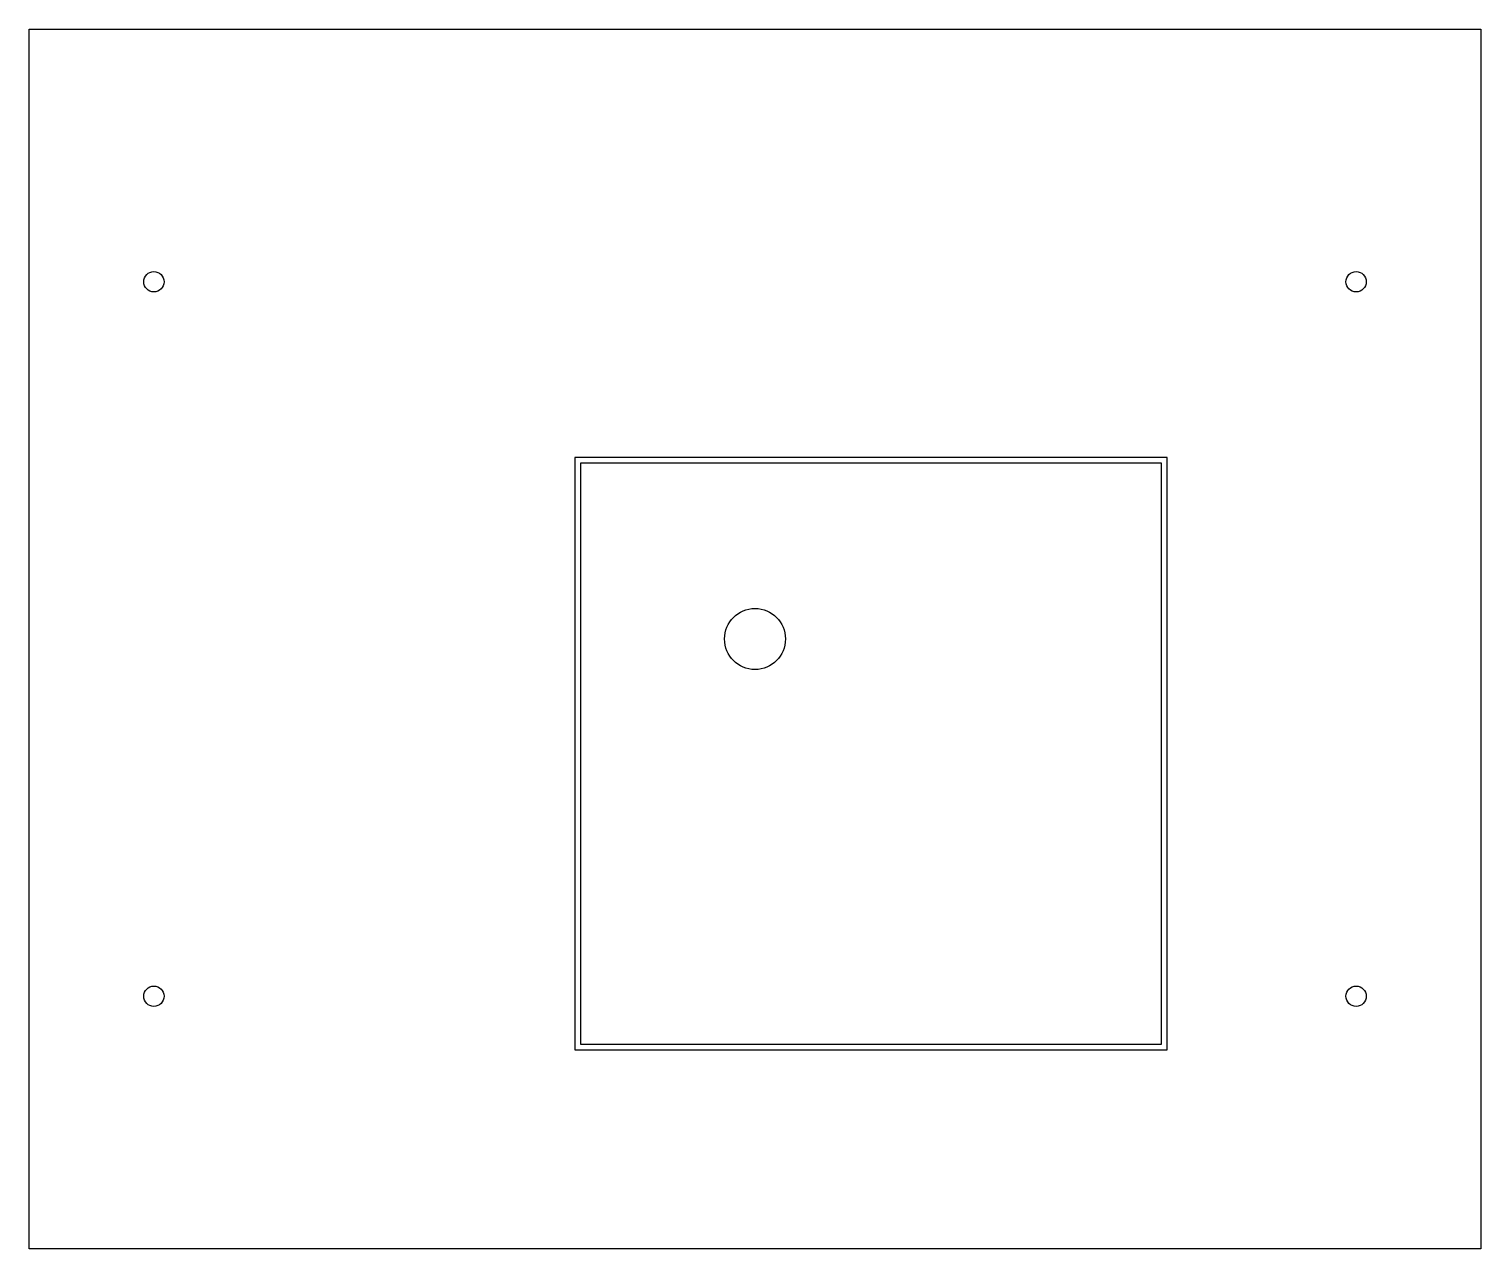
# Paper-space layout '_Back' of a CAD drawing. Header units: millimetres. Extents: x -125 to 125, y -105 to 105.
import ezdxf

# ---------------------------------------------------------------- set-up
doc = ezdxf.new("R2010")
doc.units = ezdxf.units.MM

psp = doc.layouts.new('_Back')

# ---------------------------------------------------------------- linework, layer by layer
at = {"color": 7, "linetype": 'Continuous', "lineweight": 25}
for p, q in [((-125, -105), (-125, 105)), ((-125, 105), (125, 105)), ((125, 105), (125, -105)), ((70.98, 31.27), (-31.02, 31.27)), ((-31.02, 31.27), (-31.02, -70.73)), ((-30.02, 30.27), (-30.02, -69.73)), ((69.98, 30.27), (-30.02, 30.27)), ((69.98, -69.73), (69.98, 30.27)), ((70.98, -70.73), (70.98, 31.27)), ((-30.02, -69.73), (69.98, -69.73)), ((-31.02, -70.73), (70.98, -70.73)), ((125, -105), (-125, -105))]:
    psp.add_line(p, q, dxfattribs=at)
for centre, radius in [((-103.5, 61.5), 1.75), ((103.5, 61.5), 1.75), ((0, 0), 5.25), ((-103.5, -61.5), 1.75), ((103.5, -61.5), 1.75)]:
    psp.add_circle(centre, radius, dxfattribs=at)

doc.saveas('drawing.dxf')
